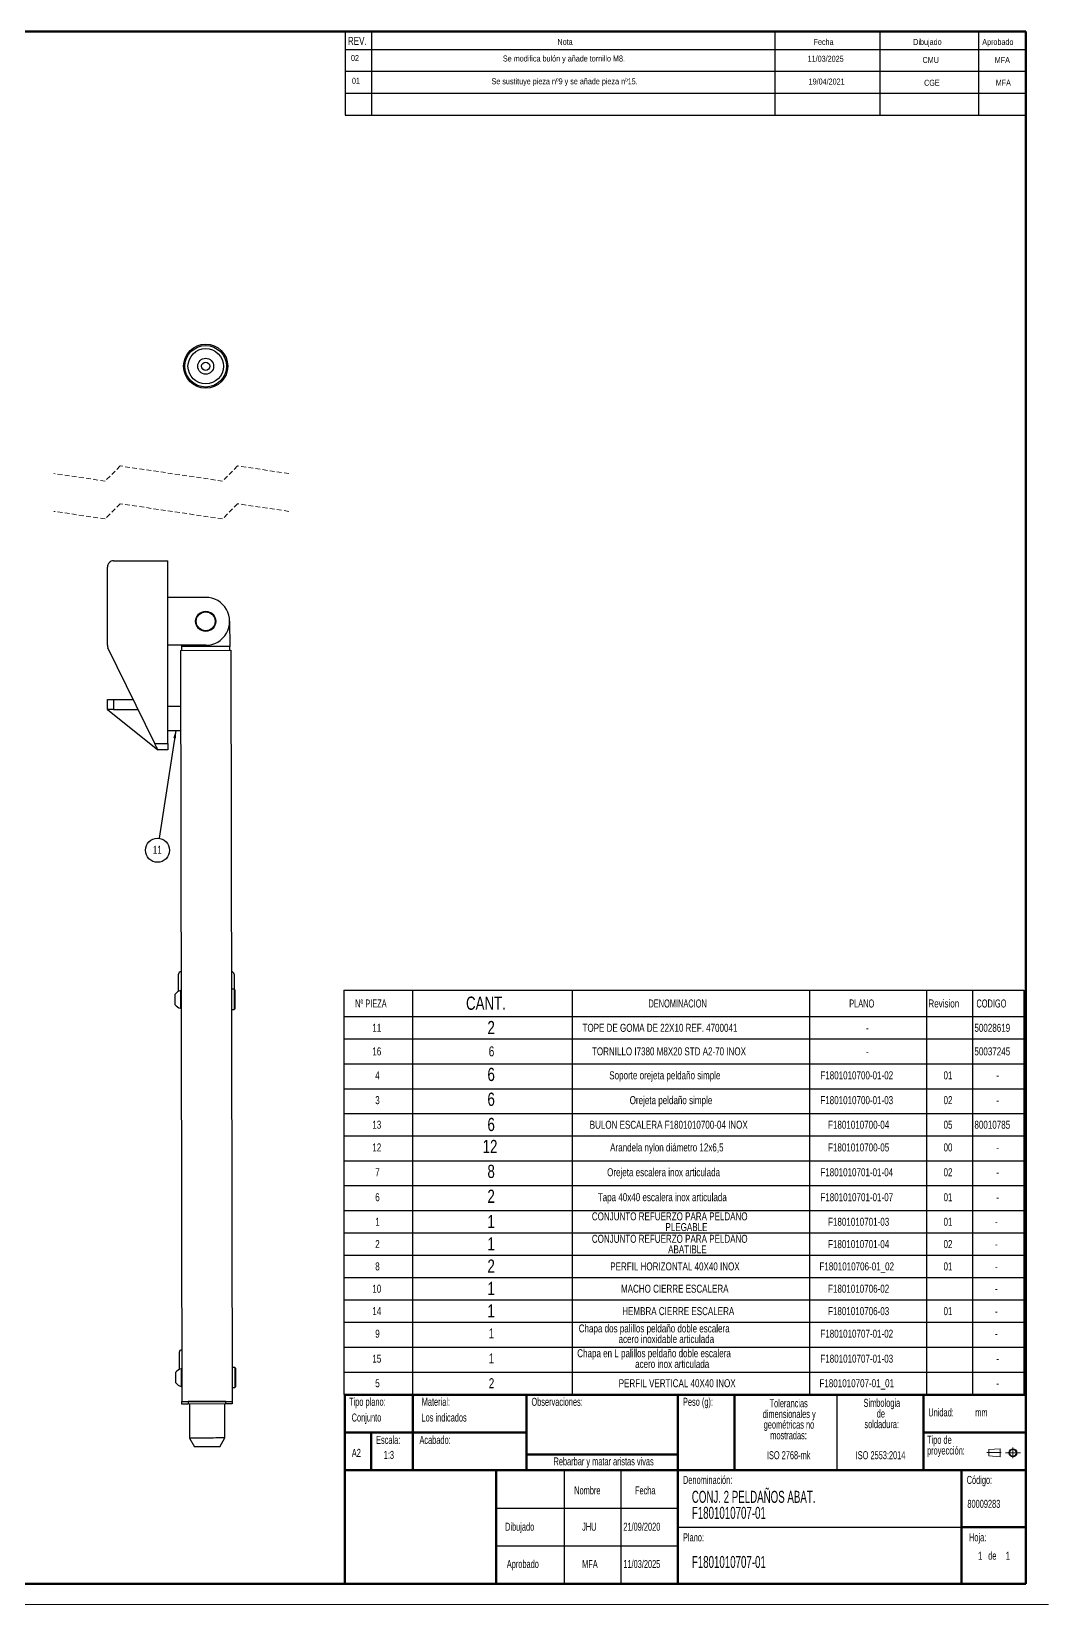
# Model space of a CAD drawing. Header units: millimetres. Extents: x 0 to 1782, y 0 to 1260.
# Drawn here: x 975 to 1782, y 0 to 1248 of the extents above; entities that cross this region are included whole.
import ezdxf

# ---------------------------------------------------------------- set-up
doc = ezdxf.new("R2010")
doc.units = ezdxf.units.MM
doc.header["$LTSCALE"] = 3
doc.linetypes.add('CENTERX2', pattern=[20.32, 12.7, -2.54, 2.54, -2.54])
doc.linetypes.add('HIDDEN', pattern=[1.905, 1.27, -0.635])
doc.layers.add('FORMATO', color=7, linetype='Continuous')
doc.layers.add('SLD-0', color=179, linetype='Continuous')
doc.styles.add('SLDTEXTSTYLE0', font='TXT', dxfattribs={"width": 0.75})
doc.styles.add('SLDTEXTSTYLE1', font='TXT', dxfattribs={"width": 0.605})
doc.dimstyles.new('SLDDIMSTYLE0', dxfattribs={"dimtxt": 0.18, "dimasz": 6.35, "dimexe": 0, "dimexo": 0.0625, "dimgap": 0, "dimtad": 0, "dimtih": 1, "dimtoh": 1, "dimdec": 0, "dimrnd": 1e-09, "dimzin": 0, "dimdsep": 46, "dimtxsty": 'Standard', "dimsah": 1, "dimcen": 0.09, "dimadec": 0, "dimazin": 0, "dimtfac": 6.35, "dimtdec": 0, "dimtofl": 0, "dimtmove": 0, "dimatfit": 3, "dimfxl": 1, "dimfrac": 2, "dimtolj": 1, "dimtzin": 0, "dimarcsym": 0})

# ---------------------------------------------------------------- blocks, each defined once
blk = doc.blocks.new('Bloque3')
at = {"color": 7, "linetype": 'CENTERX2', "lineweight": 18}
for p, q in [((1193.8, 390.2), (1184.4, 390.2)), ((1196.6, 390.1), (1206.5, 390.1)), ((1201.6, 386.5), (1201.6, 393.6))]:
    blk.add_line(p, q, dxfattribs=at)
at = {"color": 7, "linetype": 'Continuous', "lineweight": 18}
for p, q in [((1193.1, 392.8), (1185.7, 392.3)), ((1185.7, 392.3), (1185.7, 388)), ((1193.1, 387.5), (1185.7, 388)), ((1193.1, 392.8), (1193.1, 387.5))]:
    blk.add_line(p, q, dxfattribs=at)
for radius in [2.67, 2.14]:
    blk.add_circle((1201.6, 390.1), radius, dxfattribs=at)
blk = doc.blocks.new('SW_NOTE_0_1')
at = {"layer": 'SLD-0', "color": 0, "char_height": 9.525, "attachment_point": 1, "style": 'SLDTEXTSTYLE1'}
for s, insert in [('CONJ. 2 PELDAÑOS ABAT.', (0, 12.3)), ('F1801010707-01', (0, -0.4))]:
    blk.add_mtext(s, dxfattribs=dict(at, insert=insert))
blk = doc.blocks.new('SW_NOTE_0_2')
at = {"layer": 'SLD-0', "color": 0, "char_height": 6.35, "attachment_point": 2, "style": 'SLDTEXTSTYLE1'}
for s, insert in [('Simbologia', (21.3, 8.2)), ('de', (20.5, -0.3)), ('soldadura:', (21.2, -8.7))]:
    blk.add_mtext(s, dxfattribs=dict(at, insert=insert))
blk = doc.blocks.new('SW_NOTE_0_3')
at = {"layer": 'SLD-0', "color": 0, "char_height": 6.35, "attachment_point": 1, "style": 'SLDTEXTSTYLE1'}
for s, insert in [('Tipo de', (0, 8.2)), ('proyección:', (0, -0.3))]:
    blk.add_mtext(s, dxfattribs=dict(at, insert=insert))
blk = doc.blocks.new('SW_NOTE_0_4')
at = {"layer": 'SLD-0', "color": 0, "char_height": 6.35, "attachment_point": 2, "style": 'SLDTEXTSTYLE1'}
for s, insert in [('dimensionales y', (22.6, -0.3)), ('Tolerancias', (22.2, 8.2)), ('geométricas no', (22.4, -8.7)), ('mostradas:', (22.1, -17.2))]:
    blk.add_mtext(s, dxfattribs=dict(at, insert=insert))
blk = doc.blocks.new('SW_TABLEANNOTATION_0')
at = {"layer": 'FORMATO', "color": 0}
for p, q in [((0, 0), (0, -20.9)), ((0, 0), (54.3, 0)), ((54.3, 0), (54.3, -20.9)), ((54.3, 0), (181.1, 0)), ((181.1, 0), (181.1, -20.9)), ((181.1, 0), (369.2, 0)), ((369.2, 0), (369.2, -20.9)), ((369.2, 0), (461.9, 0)), ((461.9, 0), (461.9, -20.9)), ((461.9, 0), (498.4, 0)), ((498.4, 0), (498.4, -20.9)), ((498.4, 0), (539.1, 0)), ((539.1, 0), (539.1, -20.9)), ((0, -20.9), (54.3, -20.9)), ((0, -20.9), (0, -38.6)), ((54.3, -20.9), (181.1, -20.9)), ((54.3, -20.9), (54.3, -38.6)), ((181.1, -20.9), (369.2, -20.9)), ((181.1, -20.9), (181.1, -38.6)), ((369.2, -20.9), (461.9, -20.9)), ((369.2, -20.9), (369.2, -38.6)), ((461.9, -20.9), (498.4, -20.9)), ((461.9, -20.9), (461.9, -38.6)), ((498.4, -20.9), (539.1, -20.9)), ((498.4, -20.9), (498.4, -38.6)), ((539.1, -20.9), (539.1, -38.6)), ((0, -38.6), (0, -58.3)), ((0, -38.6), (54.3, -38.6)), ((54.3, -38.6), (54.3, -58.3)), ((54.3, -38.6), (181.1, -38.6)), ((181.1, -38.6), (181.1, -58.3)), ((181.1, -38.6), (369.2, -38.6)), ((369.2, -38.6), (369.2, -58.3)), ((369.2, -38.6), (461.9, -38.6)), ((461.9, -38.6), (461.9, -58.3)), ((461.9, -38.6), (498.4, -38.6)), ((498.4, -38.6), (498.4, -58.3)), ((498.4, -38.6), (539.1, -38.6)), ((539.1, -38.6), (539.1, -58.3)), ((0, -58.3), (0, -78.1)), ((0, -58.3), (54.3, -58.3)), ((54.3, -58.3), (54.3, -78.1)), ((54.3, -58.3), (181.1, -58.3)), ((181.1, -58.3), (181.1, -78.1)), ((181.1, -58.3), (369.2, -58.3)), ((369.2, -58.3), (369.2, -78.1)), ((369.2, -58.3), (461.9, -58.3)), ((461.9, -58.3), (461.9, -78.1)), ((461.9, -58.3), (498.4, -58.3)), ((498.4, -58.3), (498.4, -78.1)), ((498.4, -58.3), (539.1, -58.3)), ((539.1, -58.3), (539.1, -78.1)), ((0, -78.1), (0, -97.8)), ((0, -78.1), (54.3, -78.1)), ((54.3, -78.1), (54.3, -97.8)), ((54.3, -78.1), (181.1, -78.1)), ((181.1, -78.1), (181.1, -97.8)), ((181.1, -78.1), (369.2, -78.1)), ((369.2, -78.1), (369.2, -97.8)), ((369.2, -78.1), (461.9, -78.1)), ((461.9, -78.1), (461.9, -97.8)), ((461.9, -78.1), (498.4, -78.1)), ((498.4, -78.1), (498.4, -97.8)), ((498.4, -78.1), (539.1, -78.1)), ((539.1, -78.1), (539.1, -97.8)), ((0, -97.8), (0, -115.5)), ((0, -97.8), (54.3, -97.8)), ((54.3, -97.8), (54.3, -115.5)), ((54.3, -97.8), (181.1, -97.8)), ((181.1, -97.8), (181.1, -115.5)), ((181.1, -97.8), (369.2, -97.8)), ((369.2, -97.8), (369.2, -115.5)), ((369.2, -97.8), (461.9, -97.8)), ((461.9, -97.8), (461.9, -115.5)), ((461.9, -97.8), (498.4, -97.8)), ((498.4, -97.8), (498.4, -115.5)), ((498.4, -97.8), (539.1, -97.8)), ((539.1, -97.8), (539.1, -115.5)), ((0, -115.5), (0, -135.3)), ((0, -115.5), (54.3, -115.5)), ((54.3, -115.5), (54.3, -135.3)), ((54.3, -115.5), (181.1, -115.5)), ((181.1, -115.5), (181.1, -135.3)), ((181.1, -115.5), (369.2, -115.5)), ((369.2, -115.5), (369.2, -135.3)), ((369.2, -115.5), (461.9, -115.5)), ((461.9, -115.5), (461.9, -135.3)), ((461.9, -115.5), (498.4, -115.5)), ((498.4, -115.5), (498.4, -135.3)), ((498.4, -115.5), (539.1, -115.5)), ((539.1, -115.5), (539.1, -135.3)), ((0, -135.3), (0, -155)), ((0, -135.3), (54.3, -135.3)), ((54.3, -135.3), (54.3, -155)), ((54.3, -135.3), (181.1, -135.3)), ((181.1, -135.3), (181.1, -155)), ((181.1, -135.3), (369.2, -135.3)), ((369.2, -135.3), (369.2, -155)), ((369.2, -135.3), (461.9, -135.3)), ((461.9, -135.3), (461.9, -155)), ((461.9, -135.3), (498.4, -135.3)), ((498.4, -135.3), (498.4, -155)), ((498.4, -135.3), (539.1, -135.3)), ((539.1, -135.3), (539.1, -155)), ((0, -155), (0, -174.8)), ((0, -155), (54.3, -155)), ((54.3, -155), (54.3, -174.8)), ((54.3, -155), (181.1, -155)), ((181.1, -155), (181.1, -174.8)), ((181.1, -155), (369.2, -155)), ((369.2, -155), (369.2, -174.8)), ((369.2, -155), (461.9, -155)), ((461.9, -155), (461.9, -174.8)), ((461.9, -155), (498.4, -155)), ((498.4, -155), (498.4, -174.8)), ((498.4, -155), (539.1, -155)), ((539.1, -155), (539.1, -174.8)), ((0, -174.8), (0, -192.5)), ((0, -174.8), (54.3, -174.8)), ((54.3, -174.8), (54.3, -192.5)), ((54.3, -174.8), (181.1, -174.8)), ((181.1, -174.8), (181.1, -192.5)), ((181.1, -174.8), (369.2, -174.8)), ((369.2, -174.8), (369.2, -192.5)), ((369.2, -174.8), (461.9, -174.8)), ((461.9, -174.8), (461.9, -192.5)), ((461.9, -174.8), (498.4, -174.8)), ((498.4, -174.8), (498.4, -192.5)), ((498.4, -174.8), (539.1, -174.8)), ((539.1, -174.8), (539.1, -192.5)), ((0, -192.5), (0, -210.2)), ((0, -192.5), (54.3, -192.5)), ((54.3, -192.5), (54.3, -210.2)), ((54.3, -192.5), (181.1, -192.5)), ((181.1, -192.5), (181.1, -210.2)), ((181.1, -192.5), (369.2, -192.5)), ((369.2, -192.5), (369.2, -210.2)), ((369.2, -192.5), (461.9, -192.5)), ((461.9, -192.5), (461.9, -210.2)), ((461.9, -192.5), (498.4, -192.5)), ((498.4, -192.5), (498.4, -210.2)), ((498.4, -192.5), (539.1, -192.5)), ((539.1, -192.5), (539.1, -210.2)), ((0, -210.2), (0, -227.9)), ((0, -210.2), (54.3, -210.2)), ((54.3, -210.2), (54.3, -227.9)), ((54.3, -210.2), (181.1, -210.2)), ((181.1, -210.2), (181.1, -227.9)), ((181.1, -210.2), (369.2, -210.2)), ((369.2, -210.2), (369.2, -227.9)), ((369.2, -210.2), (461.9, -210.2)), ((461.9, -210.2), (461.9, -227.9)), ((461.9, -210.2), (498.4, -210.2)), ((498.4, -210.2), (498.4, -227.9)), ((498.4, -210.2), (539.1, -210.2)), ((539.1, -210.2), (539.1, -227.9)), ((0, -227.9), (0, -245.7)), ((0, -227.9), (54.3, -227.9)), ((54.3, -227.9), (54.3, -245.7)), ((54.3, -227.9), (181.1, -227.9)), ((181.1, -227.9), (181.1, -245.7)), ((181.1, -227.9), (369.2, -227.9)), ((369.2, -227.9), (369.2, -245.7)), ((369.2, -227.9), (461.9, -227.9)), ((461.9, -227.9), (461.9, -245.7)), ((461.9, -227.9), (498.4, -227.9)), ((498.4, -227.9), (498.4, -245.7)), ((498.4, -227.9), (539.1, -227.9)), ((539.1, -227.9), (539.1, -245.7)), ((0, -245.7), (0, -263.4)), ((0, -245.7), (54.3, -245.7)), ((54.3, -245.7), (54.3, -263.4)), ((54.3, -245.7), (181.1, -245.7)), ((181.1, -245.7), (181.1, -263.4)), ((181.1, -245.7), (369.2, -245.7)), ((369.2, -245.7), (369.2, -263.4)), ((369.2, -245.7), (461.9, -245.7)), ((461.9, -245.7), (461.9, -263.4)), ((461.9, -245.7), (498.4, -245.7)), ((498.4, -245.7), (498.4, -263.4)), ((498.4, -245.7), (539.1, -245.7)), ((539.1, -245.7), (539.1, -263.4)), ((0, -263.4), (0, -283.1)), ((0, -263.4), (54.3, -263.4)), ((54.3, -263.4), (54.3, -283.1)), ((54.3, -263.4), (181.1, -263.4)), ((181.1, -263.4), (181.1, -283.1)), ((181.1, -263.4), (369.2, -263.4)), ((369.2, -263.4), (369.2, -283.1)), ((369.2, -263.4), (461.9, -263.4)), ((461.9, -263.4), (461.9, -283.1)), ((461.9, -263.4), (498.4, -263.4)), ((498.4, -263.4), (498.4, -283.1)), ((498.4, -263.4), (539.1, -263.4)), ((539.1, -263.4), (539.1, -283.1)), ((0, -283.1), (0, -302.9)), ((0, -283.1), (54.3, -283.1)), ((54.3, -283.1), (54.3, -302.9)), ((54.3, -283.1), (181.1, -283.1)), ((181.1, -283.1), (181.1, -302.9)), ((181.1, -283.1), (369.2, -283.1)), ((369.2, -283.1), (369.2, -302.9)), ((369.2, -283.1), (461.9, -283.1)), ((461.9, -283.1), (461.9, -302.9)), ((461.9, -283.1), (498.4, -283.1)), ((498.4, -283.1), (498.4, -302.9)), ((498.4, -283.1), (539.1, -283.1)), ((539.1, -283.1), (539.1, -302.9)), ((0, -302.9), (0, -320.6)), ((0, -302.9), (54.3, -302.9)), ((54.3, -302.9), (54.3, -320.6)), ((54.3, -302.9), (181.1, -302.9)), ((181.1, -302.9), (181.1, -320.6)), ((181.1, -302.9), (369.2, -302.9)), ((369.2, -302.9), (369.2, -320.6)), ((369.2, -302.9), (461.9, -302.9)), ((461.9, -302.9), (461.9, -320.6)), ((461.9, -302.9), (498.4, -302.9)), ((498.4, -302.9), (498.4, -320.6)), ((498.4, -302.9), (539.1, -302.9)), ((539.1, -302.9), (539.1, -320.6)), ((0, -320.6), (54.3, -320.6)), ((54.3, -320.6), (181.1, -320.6)), ((181.1, -320.6), (369.2, -320.6)), ((369.2, -320.6), (461.9, -320.6)), ((461.9, -320.6), (498.4, -320.6)), ((498.4, -320.6), (539.1, -320.6))]:
    blk.add_line(p, q, dxfattribs=at)
at = {"layer": 'FORMATO', "color": 0, "attachment_point": 1}
for s, insert, char_height, style in [('Nº PIEZA', (8.9, -7.3), 6.35, 'SLDTEXTSTYLE1'), ('CANT.', (96.8, -5), 10.5, 'SLDTEXTSTYLE0'), ('DENOMINACION', (241.5, -7.3), 6.35, 'SLDTEXTSTYLE1'), ('PLANO', (400.7, -7.3), 6.35, 'SLDTEXTSTYLE1'), ('Revision', (463.5, -7.3), 6.35, 'SLDTEXTSTYLE0'), ('CODIGO', (501.6, -7.3), 6.35, 'SLDTEXTSTYLE1'), ('2', (113.8, -24.3), 10.5, 'SLDTEXTSTYLE0'), ('11', (22.5, -26.6), 6.35, 'SLDTEXTSTYLE0'), ('TOPE DE GOMA DE 22X10 REF. 4700041', (189.2, -26.6), 6.35, 'SLDTEXTSTYLE0'), ('-', (414.1, -26.6), 6.35, 'SLDTEXTSTYLE0'), ('50028619', (500, -26.6), 6.35, 'SLDTEXTSTYLE0'), ('16', (22.5, -45.3), 6.35, 'SLDTEXTSTYLE0'), ('6', (114.8, -44.5), 7.94, 'SLDTEXTSTYLE0'), ('TORNILLO I7380 M8X20 STD A2-70 INOX', (196.7, -45.3), 6.35, 'SLDTEXTSTYLE0'), ('-', (414.1, -45.3), 6.35, 'SLDTEXTSTYLE0'), ('50037245', (500, -45.3), 6.35, 'SLDTEXTSTYLE0'), ('6', (113.8, -61.5), 10.5, 'SLDTEXTSTYLE0'), ('4', (24.8, -64.3), 6.35, 'SLDTEXTSTYLE0'), ('Soporte orejeta peldaño simple', (210.4, -64.3), 6.35, 'SLDTEXTSTYLE0'), ('F1801010700-01-02', (377.8, -64.3), 6.35, 'SLDTEXTSTYLE0'), ('01', (475.5, -64.3), 6.35, 'SLDTEXTSTYLE0'), ('-', (517.4, -64.3), 6.35, 'SLDTEXTSTYLE0'), ('3', (24.8, -84), 6.35, 'SLDTEXTSTYLE0'), ('6', (113.8, -81.2), 10.5, 'SLDTEXTSTYLE0'), ('Orejeta peldaño simple', (226.6, -84), 6.35, 'SLDTEXTSTYLE0'), ('F1801010700-01-03', (377.8, -84), 6.35, 'SLDTEXTSTYLE0'), ('02', (475.5, -84), 6.35, 'SLDTEXTSTYLE0'), ('-', (517.4, -84), 6.35, 'SLDTEXTSTYLE0'), ('13', (22.5, -103.5), 6.35, 'SLDTEXTSTYLE0'), ('6', (113.8, -101.2), 10.5, 'SLDTEXTSTYLE0'), ('BULON ESCALERA F1801010700-04 INOX', (194.9, -103.5), 6.35, 'SLDTEXTSTYLE0'), ('F1801010700-04', (383.9, -103.5), 6.35, 'SLDTEXTSTYLE0'), ('05', (475.5, -103.5), 6.35, 'SLDTEXTSTYLE0'), ('80010785', (500, -103.5), 6.35, 'SLDTEXTSTYLE0'), ('12', (22.5, -121.5), 6.35, 'SLDTEXTSTYLE0'), ('12', (110, -118.7), 10.5, 'SLDTEXTSTYLE0'), ('Arandela nylon diámetro 12x6,5', (211.1, -121.5), 6.35, 'SLDTEXTSTYLE0'), ('F1801010700-05', (383.9, -121.5), 6.35, 'SLDTEXTSTYLE0'), ('00', (475.5, -121.5), 6.35, 'SLDTEXTSTYLE0'), ('-', (517.4, -121.5), 6.35, 'SLDTEXTSTYLE0'), ('7', (24.8, -141.2), 6.35, 'SLDTEXTSTYLE0'), ('8', (113.8, -138.4), 10.5, 'SLDTEXTSTYLE0'), ('Orejeta escalera inox articulada', (208.7, -141.2), 6.35, 'SLDTEXTSTYLE0'), ('F1801010701-01-04', (377.8, -141.2), 6.35, 'SLDTEXTSTYLE0'), ('02', (475.5, -141.2), 6.35, 'SLDTEXTSTYLE0'), ('-', (517.4, -141.2), 6.35, 'SLDTEXTSTYLE0'), ('6', (24.8, -161), 6.35, 'SLDTEXTSTYLE0'), ('2', (113.8, -158.2), 10.5, 'SLDTEXTSTYLE0'), ('Tapa 40x40 escalera inox articulada', (201.3, -161), 6.35, 'SLDTEXTSTYLE0'), ('F1801010701-01-07', (377.8, -161), 6.35, 'SLDTEXTSTYLE0'), ('01', (475.5, -161), 6.35, 'SLDTEXTSTYLE0'), ('CONJUNTO REFUERZO PARA PELDAÑO', (196.6, -176.2), 6.35, 'SLDTEXTSTYLE0'), ('-', (517.4, -161), 6.35, 'SLDTEXTSTYLE0'), ('1', (24.8, -180.5), 6.35, 'SLDTEXTSTYLE0'), ('1', (113.8, -178.2), 10.5, 'SLDTEXTSTYLE0'), ('PLEGABLE', (255, -184.7), 6.35, 'SLDTEXTSTYLE0'), ('F1801010701-03', (383.9, -180.5), 6.35, 'SLDTEXTSTYLE0'), ('01', (475.5, -180.5), 6.35, 'SLDTEXTSTYLE0'), ('-', (516.2, -180.5), 6.35, 'SLDTEXTSTYLE0'), ('2', (24.8, -198.2), 6.35, 'SLDTEXTSTYLE0'), ('1', (113.8, -195.9), 10.5, 'SLDTEXTSTYLE0'), ('CONJUNTO REFUERZO PARA PELDAÑO', (196.6, -194), 6.35, 'SLDTEXTSTYLE0'), ('F1801010701-04', (383.9, -198.2), 6.35, 'SLDTEXTSTYLE0'), ('02', (475.5, -198.2), 6.35, 'SLDTEXTSTYLE0'), ('ABATIBLE', (257.1, -202.4), 6.35, 'SLDTEXTSTYLE0'), ('-', (516.2, -198.2), 6.35, 'SLDTEXTSTYLE0'), ('8', (24.8, -215.9), 6.35, 'SLDTEXTSTYLE0'), ('2', (113.8, -213.6), 10.5, 'SLDTEXTSTYLE0'), ('PERFIL HORIZONTAL 40X40 INOX', (211.2, -215.9), 6.35, 'SLDTEXTSTYLE0'), ('F1801010706-01_02', (377.1, -215.9), 6.35, 'SLDTEXTSTYLE0'), ('01', (475.5, -215.9), 6.35, 'SLDTEXTSTYLE0'), ('-', (516.2, -215.9), 6.35, 'SLDTEXTSTYLE0'), ('10', (22.5, -233.6), 6.35, 'SLDTEXTSTYLE0'), ('1', (113.8, -231.3), 10.5, 'SLDTEXTSTYLE0'), ('MACHO CIERRE ESCALERA', (219.7, -233.6), 6.35, 'SLDTEXTSTYLE0'), ('F1801010706-02', (383.9, -233.6), 6.35, 'SLDTEXTSTYLE0'), ('1', (113.8, -249.1), 10.5, 'SLDTEXTSTYLE0'), ('-', (516.2, -233.6), 6.35, 'SLDTEXTSTYLE0'), ('14', (22.5, -251.4), 6.35, 'SLDTEXTSTYLE0'), ('HEMBRA CIERRE ESCALERA', (220.7, -251.4), 6.35, 'SLDTEXTSTYLE0'), ('F1801010706-03', (383.9, -251.4), 6.35, 'SLDTEXTSTYLE0'), ('01', (475.5, -251.4), 6.35, 'SLDTEXTSTYLE0'), ('-', (516.2, -251.4), 6.35, 'SLDTEXTSTYLE0'), ('9', (24.8, -269.3), 6.35, 'SLDTEXTSTYLE0'), ('1', (114.8, -268.3), 7.94, 'SLDTEXTSTYLE0'), ('Chapa dos palillos peldaño doble escalera', (186.2, -265.1), 6.35, 'SLDTEXTSTYLE0'), ('acero inoxidable articulada', (217.8, -273.5), 6.35, 'SLDTEXTSTYLE0'), ('F1801010707-01-02', (377.8, -269.3), 6.35, 'SLDTEXTSTYLE0'), ('-', (516.2, -269.3), 6.35, 'SLDTEXTSTYLE0'), ('Chapa en L palillos peldaño doble escalera', (185, -284.8), 6.35, 'SLDTEXTSTYLE0'), ('15', (22.5, -289.1), 6.35, 'SLDTEXTSTYLE0'), ('1', (114.8, -288.1), 7.94, 'SLDTEXTSTYLE0'), ('acero inox articulada', (230.9, -293.3), 6.35, 'SLDTEXTSTYLE0'), ('F1801010707-01-03', (377.8, -289.1), 6.35, 'SLDTEXTSTYLE0'), ('-', (517.4, -289.1), 6.35, 'SLDTEXTSTYLE0'), ('5', (24.8, -308.6), 6.35, 'SLDTEXTSTYLE0'), ('2', (114.8, -307.8), 7.94, 'SLDTEXTSTYLE0'), ('PERFIL VERTICAL 40X40 INOX', (217.9, -308.6), 6.35, 'SLDTEXTSTYLE0'), ('F1801010707-01_01', (377.1, -308.6), 6.35, 'SLDTEXTSTYLE0'), ('-', (517.4, -308.6), 6.35, 'SLDTEXTSTYLE0')]:
    blk.add_mtext(s, dxfattribs=dict(at, insert=insert, char_height=char_height, style=style))
blk = doc.blocks.new('SW_NOTE_0_5')
at = {"layer": 'FORMATO', "color": 0}
blk.add_circle((-1.4, -9.5), 9.56, dxfattribs=at)
at = {"layer": 'FORMATO', "color": 0, "insert": (-1.6, -6), "char_height": 6.35, "attachment_point": 2, "style": 'SLDTEXTSTYLE0'}
blk.add_mtext('11', dxfattribs=at)

msp = doc.modelspace()

# ---------------------------------------------------------------- linework, layer by layer
at = {"color": 7, "linetype": 'HIDDEN', "lineweight": 18}
for p, q in [((1045.82, 903.39), (1033.82, 891.39)), ((1126.93, 891.39), (1045.82, 903.39)), ((1138.93, 903.39), (1126.93, 891.39)), ((1179.48, 897.39), (1138.93, 903.39)), ((1033.82, 891.39), (993.27, 897.39)), ((1033.82, 861.39), (993.27, 867.39)), ((1045.82, 873.39), (1033.82, 861.39)), ((1126.93, 861.39), (1045.82, 873.39)), ((1138.93, 873.39), (1126.93, 861.39)), ((1179.48, 867.39), (1138.93, 873.39))]:
    msp.add_line(p, q, dxfattribs=at)
at = {"color": 7, "linetype": 'Continuous', "lineweight": 25}
for p, q in [((1040.59, 828.12), (1083.59, 828.12)), ((1083.59, 683.12), (1083.59, 828.12)), ((1035.59, 761.28), (1035.59, 823.12)), ((1113.59, 799.12), (1083.59, 799.12)), ((1132.59, 780.16), (1132.63, 760.16)), ((1073.15, 683.12), (1036.1, 759.09)), ((1113.59, 761.12), (1083.59, 761.12)), ((1093.63, 757.09), (1133.63, 757.16)), ((1093.63, 757.09), (1094.67, 161.09)), ((1094.63, 760.09), (1094.63, 761.12)), ((1132.63, 760.16), (1094.63, 760.09)), ((1094.63, 757.09), (1094.63, 760.09)), ((1132.63, 757.16), (1132.63, 760.16)), ((1133.63, 757.16), (1134.67, 161.16)), ((1035.59, 710.12), (1035.59, 718.12)), ((1035.59, 718.12), (1040.59, 718.12)), ((1040.59, 718.12), (1040.59, 710.12)), ((1040.59, 718.12), (1056.08, 718.12)), ((1093.71, 712.62), (1083.59, 712.62)), ((1040.59, 710.12), (1035.59, 710.12)), ((1035.59, 710.12), (1075.59, 678.12)), ((1040.59, 710.12), (1059.98, 710.12)), ((1083.59, 693.62), (1093.74, 693.62)), ((1073.15, 683.12), (1083.59, 683.12)), ((1083.59, 678.12), (1075.59, 678.12)), ((1083.59, 683.12), (1083.59, 678.12)), ((1092.1, 486.59), (1092.08, 500.09)), ((1136.08, 500.16), (1136.1, 488.16)), ((1136.1, 488.16), (1134.1, 488.16)), ((1136.6, 487.66), (1136.1, 488.16)), ((1094.11, 485.09), (1093.61, 484.59)), ((1093.62, 475.59), (1094.12, 475.09)), ((1134.13, 472.16), (1136.13, 472.16)), ((1136.13, 472.16), (1136.63, 472.66)), ((1092.6, 200.09), (1092.63, 186.59)), ((1136.63, 188.16), (1134.63, 188.16)), ((1137.13, 187.66), (1136.63, 188.16)), ((1094.63, 185.09), (1094.13, 184.59)), ((1094.15, 175.59), (1094.65, 175.09)), ((1134.65, 172.16), (1136.65, 172.16)), ((1136.65, 172.16), (1137.15, 172.66)), ((1094.67, 161.09), (1134.67, 161.16)), ((1094.68, 159.09), (1094.67, 161.09)), ((1129.67, 161.15), (1099.67, 161.1)), ((1099.67, 161.1), (1099.68, 159.1)), ((1129.68, 159.15), (1099.68, 159.1)), ((1100.68, 159.1), (1100.72, 132.1)), ((1128.72, 132.15), (1128.68, 159.15)), ((1129.68, 159.15), (1129.67, 161.15)), ((1134.67, 161.16), (1134.68, 159.16)), ((1100.72, 132.1), (1104.74, 125.11)), ((1124.74, 125.14), (1128.72, 132.15))]:
    msp.add_line(p, q, dxfattribs=at)
at = {"color": 8, "linetype": 'Continuous', "lineweight": 25}
for p, q in [((1093.61, 485.09), (1094.11, 485.09)), ((1094.13, 185.09), (1094.63, 185.09))]:
    msp.add_line(p, q, dxfattribs=at)
at = {"color": 7, "linetype": 'Continuous', "lineweight": 18}
msp.add_line((0, 0), (1782, 0), dxfattribs=at)
at = {"color": 7, "linetype": 'Continuous', "lineweight": 25, "flags": 128}
for points in [[(1075.59, 678.12), (1075.55, 678.2), (1075.44, 678.43), (1075.27, 678.79), (1075.02, 679.29), (1074.72, 679.91), (1074.37, 680.62), (1073.99, 681.41), (1073.58, 682.26), (1073.15, 683.12)], [(1093.6, 487.09), (1093.6, 486.99), (1093.6, 486.55), (1093.61, 485.8), (1093.61, 484.75), (1093.61, 483.47), (1093.61, 482.02), (1093.61, 480.48), (1093.62, 478.91), (1093.62, 477.41), (1093.62, 476.04), (1093.62, 474.87), (1093.63, 473.96), (1093.63, 473.36), (1093.63, 473.1), (1093.63, 473.09)], [(1136.1, 488.16), (1136.1, 488.16), (1136.1, 487.97), (1136.1, 487.41), (1136.1, 486.51), (1136.11, 485.32), (1136.11, 483.88), (1136.11, 482.27), (1136.11, 480.56), (1136.12, 478.83), (1136.12, 477.17), (1136.12, 475.65), (1136.13, 474.33), (1136.13, 473.29), (1136.13, 472.57), (1136.13, 472.21), (1136.13, 472.16)], [(1136.6, 487.66), (1136.6, 487.66), (1136.6, 487.48), (1136.6, 486.96), (1136.61, 486.11), (1136.61, 484.99), (1136.61, 483.65), (1136.61, 482.14), (1136.61, 480.54), (1136.62, 478.92), (1136.62, 477.36), (1136.62, 475.93), (1136.63, 474.7), (1136.63, 473.72), (1136.63, 473.05), (1136.63, 472.7), (1136.63, 472.66)], [(1089.21, 484.08), (1089.21, 483.96), (1089.21, 483.51), (1089.21, 482.74), (1089.21, 481.75), (1089.21, 480.6), (1089.22, 479.41), (1089.22, 478.28), (1089.22, 477.3), (1089.22, 476.58), (1089.22, 476.16), (1089.22, 476.08)], [(1136.63, 188.16), (1136.63, 188.16), (1136.63, 187.97), (1136.63, 187.41), (1136.63, 186.51), (1136.63, 185.32), (1136.63, 183.88), (1136.64, 182.27), (1136.64, 180.56), (1136.64, 178.84), (1136.64, 177.17), (1136.65, 175.65), (1136.65, 174.33), (1136.65, 173.29), (1136.65, 172.57), (1136.65, 172.21), (1136.65, 172.16)], [(1137.13, 187.66), (1137.13, 187.66), (1137.13, 187.48), (1137.13, 186.96), (1137.13, 186.12), (1137.13, 185), (1137.13, 183.65), (1137.14, 182.14), (1137.14, 180.54), (1137.14, 178.92), (1137.14, 177.36), (1137.15, 175.93), (1137.15, 174.7), (1137.15, 173.72), (1137.15, 173.05), (1137.15, 172.7), (1137.15, 172.66)], [(1089.73, 184.08), (1089.73, 183.96), (1089.73, 183.51), (1089.73, 182.75), (1089.74, 181.75), (1089.74, 180.6), (1089.74, 179.41), (1089.74, 178.28), (1089.74, 177.31), (1089.75, 176.58), (1089.75, 176.17), (1089.75, 176.08)], [(1094.13, 187.09), (1094.13, 186.99), (1094.13, 186.56), (1094.13, 185.8), (1094.13, 184.75), (1094.13, 183.47), (1094.14, 182.02), (1094.14, 180.48), (1094.14, 178.91), (1094.14, 177.41), (1094.15, 176.04), (1094.15, 174.87), (1094.15, 173.96), (1094.15, 173.36), (1094.15, 173.1), (1094.15, 173.09)], [(1099.68, 159.1), (1098.7, 159.1), (1097.76, 159.1), (1096.9, 159.09), (1096.14, 159.09), (1095.52, 159.09), (1095.06, 159.09), (1094.77, 159.09), (1094.68, 159.09)], [(1134.68, 159.16), (1134.58, 159.16), (1134.3, 159.16), (1133.83, 159.16), (1133.21, 159.16), (1132.45, 159.16), (1131.59, 159.15), (1130.65, 159.15), (1129.68, 159.15)], [(1128.72, 132.15), (1128.68, 132.15), (1128.32, 132.15), (1127.6, 132.15), (1126.56, 132.15), (1125.2, 132.14), (1123.58, 132.14), (1121.72, 132.14), (1119.69, 132.13), (1117.52, 132.13), (1115.29, 132.13), (1113.04, 132.12), (1110.83, 132.12), (1108.72, 132.11), (1106.77, 132.11), (1105.02, 132.11), (1103.53, 132.11), (1102.33, 132.1), (1101.44, 132.1), (1100.9, 132.1), (1100.72, 132.1)], [(1124.74, 125.14), (1124.69, 125.14), (1124.33, 125.14), (1123.62, 125.14), (1122.6, 125.14), (1121.28, 125.14), (1119.74, 125.13), (1118.01, 125.13), (1116.16, 125.13), (1114.26, 125.12), (1112.38, 125.12), (1110.58, 125.12), (1108.93, 125.11), (1107.5, 125.11), (1106.32, 125.11), (1105.45, 125.11), (1104.92, 125.11), (1104.74, 125.11)]]:
    msp.add_lwpolyline(points, dxfattribs=at)
at = {"color": 7, "linetype": 'Continuous', "lineweight": 25}
for centre, radius in [((1113.59, 982.51), 17.5), ((1113.59, 982.51), 16.5), ((1113.59, 982.51), 14.05), ((1113.59, 982.51), 6.3), ((1113.59, 982.51), 3.25), ((1113.59, 780.12), 8), ((1113.59, 780.12), 7.5)]:
    msp.add_circle(centre, radius, dxfattribs=at)
for centre, radius, start, end in [((1040.59, 823.12), 5, 89.99999, 180.00001), ((1113.59, 780.12), 19, 269.99999, 90.00001), ((1040.59, 761.28), 5, 179.99964, 206.00358), ((1094.08, 500.09), 2, 90.09924, 180.10086), ((1134.08, 500.16), 2, 0.09983, 90.09985), ((1095.06, 480.24), 7, 102.02876, 146.74509), ((1095.06, 479.94), 7, 213.45578, 258.17072), ((1094.6, 200.09), 2, 90.09924, 180.09916), ((1095.59, 180.24), 7, 102.02995, 146.74337), ((1095.59, 179.94), 7, 213.45608, 258.16988)]:
    msp.add_arc(centre, radius, start, end, dxfattribs=at)
at = {"layer": 'FORMATO', "color": 7, "lineweight": 50}
for p, q in [((1763.91, 1248.14), (53.35, 1248.14)), ((1763.91, 16.5), (1763.91, 1248.14)), ((53.35, 16.5), (1763.91, 16.5))]:
    msp.add_line(p, q, dxfattribs=at)
at = {"layer": 'FORMATO'}
for p, q in [((1224.18, 1248.14), (1763.91, 1248.14)), ((1224.18, 1248.14), (1224.18, 1181.74)), ((1245.01, 1248.14), (1245.01, 1181.74)), ((1564.88, 1248.14), (1564.88, 1181.74)), ((1648.29, 1248.14), (1648.29, 1181.74)), ((1726.44, 1248.14), (1726.44, 1181.74)), ((1763.91, 1248.14), (1763.91, 1181.74)), ((1224.18, 1233.94), (1763.91, 1233.94)), ((1224.18, 1216.54), (1763.91, 1216.54)), ((1224.18, 1199.14), (1763.91, 1199.14)), ((1224.18, 1181.74), (1763.91, 1181.74))]:
    msp.add_line(p, q, dxfattribs=at)
at = {"layer": 'FORMATO', "lineweight": 50}
for q in [(1763.91, 166.5), (1223.91, 16.5)]:
    msp.add_line((1223.91, 166.5), q, dxfattribs=at)
at = {"layer": 'SLD-0', "lineweight": 50}
for p, q in [((1277.91, 166.5), (1277.91, 106.5)), ((1367.91, 166.5), (1367.91, 106.5)), ((1487.91, 166.5), (1487.91, 106.5)), ((1532.91, 166.5), (1532.91, 106.5)), ((1682.91, 166.5), (1682.91, 106.5)), ((1223.91, 136.5), (1277.91, 136.5)), ((1244.91, 136.5), (1244.91, 106.5)), ((1277.91, 136.5), (1367.91, 136.5)), ((1682.91, 136.5), (1763.91, 136.5)), ((1367.91, 118.97), (1487.91, 118.97)), ((1223.91, 106.5), (1763.91, 106.5)), ((1343.91, 106.5), (1343.91, 16.5)), ((1487.91, 106.5), (1487.91, 16.5)), ((1712.91, 106.5), (1712.91, 16.5)), ((1712.91, 61.5), (1763.91, 61.5))]:
    msp.add_line(p, q, dxfattribs=at)
at = {"layer": 'SLD-0'}
for p, q in [((1614.15, 166.5), (1614.15, 106.5)), ((1397.91, 106.5), (1397.91, 16.5)), ((1442.91, 106.5), (1442.91, 16.5)), ((1343.91, 76.5), (1487.91, 76.5)), ((1487.91, 61.5), (1712.91, 61.5)), ((1343.91, 46.5), (1487.91, 46.5))]:
    msp.add_line(p, q, dxfattribs=at)

# ---------------------------------------------------------------- block references
at = {"color": 7, "linetype": 'Continuous', "xscale": 1.2, "yscale": 1.2, "zscale": 1.2}
msp.add_blockref('Bloque3', (311.87, -347.72), dxfattribs=at)
at = {"layer": 'FORMATO', "color": 7}
msp.add_blockref('SW_NOTE_0_5', (1076.76, 607.99), dxfattribs=at)
at = {"layer": 'FORMATO'}
msp.add_blockref('SW_TABLEANNOTATION_0', (1223.24, 487.37), dxfattribs=at)
at = {"layer": 'SLD-0'}
for name, p in [('SW_NOTE_0_4', (1553.74, 154.67)), ('SW_NOTE_0_2', (1628.52, 155)), ('SW_NOTE_0_3', (1685.65, 125.67)), ('SW_NOTE_0_1', (1499.12, 77.92))]:
    msp.add_blockref(name, p, dxfattribs=at)

# ---------------------------------------------------------------- texts
at = {"layer": 'FORMATO', "style": 'SLDTEXTSTYLE0'}
for s, insert, char_height, attachment_point in [('REV.', (1226.41, 1243.8), 6.35, 1), ('Nota', (1392.58, 1242.22), 4.763, 1), ('Fecha', (1595.68, 1242.22), 4.763, 1), ('Dibujado', (1674.69, 1242.22), 4.763, 1), ('Aprobado', (1729.44, 1242.22), 4.763, 1), ('02', (1231.96, 1229.46), 4.763, 2), ('Se modifica bulón y añade tornillo M8.', (1397.7, 1229.07), 4.7625, 2), ('11/03/2025', (1605.25, 1228.88), 4.763, 2), ('CMU', (1688.59, 1227.9), 4.763, 2), ('MFA', (1745.38, 1227.9), 4.763, 2), ('01', (1232.73, 1211.37), 4.763, 2), ('Se sustituye pieza nº9 y se añade pieza nº15.', (1398.24, 1210.98), 4.7625, 2), ('19/04/2021', (1606.02, 1210.78), 4.763, 2), ('CGE', (1689.51, 1209.8), 4.763, 2), ('MFA', (1746.15, 1209.8), 4.763, 2)]:
    msp.add_mtext(s, dxfattribs=dict(at, insert=insert, char_height=char_height, attachment_point=attachment_point))
at = {"layer": 'SLD-0', "style": 'SLDTEXTSTYLE1'}
for s, insert, char_height, attachment_point in [('Tipo plano:', (1227.29, 164.04), 6.35, 1), ('Material:', (1284.89, 164.04), 6.35, 1), ('Observaciones:', (1371.92, 164.04), 6.35, 1), ('Peso (g):', (1492.11, 164.04), 6.35, 1), ('Conjunto', (1229.36, 151.56), 6.35, 1), ('Los indicados', (1284.75, 151.56), 6.35, 1), ('Unidad:', (1686.64, 155.61), 6.35, 1), ('mm', (1723.89, 155.61), 6.35, 1), ('Escala:', (1248.69, 133.8), 6.35, 1), ('Acabado:', (1283.12, 133.8), 6.35, 1), ('A2', (1229.48, 123.52), 6.35, 1), ('1:3', (1254.78, 121.9), 6.35, 1), ('Rebarbar y matar aristas vivas', (1429.17, 116.77), 6.35, 2), ('ISO 2768-mk', (1575.92, 121.68), 6.35, 2), ('ISO 2553:2014', (1648.78, 121.68), 6.35, 2), ('Denominación:', (1492.11, 102.04), 6.35, 1), ('Código:', (1717.1, 102.04), 6.35, 1), ('Nombre', (1405.82, 93.76), 6.35, 1), ('Fecha', (1454.03, 93.76), 6.35, 1), ('80009283', (1717.66, 83.08), 6.35, 1), ('Dibujado', (1351.02, 64.92), 6.35, 1), ('JHU', (1412.11, 64.92), 6.35, 1), ('21/09/2020', (1444.79, 64.92), 6.35, 1), ('Plano:', (1492.11, 56.51), 6.35, 1), ('Hoja:', (1718.95, 56.51), 6.35, 1), ('F1801010707-01', (1499.12, 38.54), 9.525, 1), ('1', (1726.14, 41.92), 6.35, 1), ('1', (1726.14, 41.92), 6.35, 1), ('de', (1734.14, 41.92), 6.35, 1), ('de', (1734.14, 41.92), 6.35, 1), ('1', (1748.1, 41.92), 6.35, 1), ('1', (1748.1, 41.92), 6.35, 1), ('Aprobado', (1352.38, 35.35), 6.35, 1), ('MFA', (1412.11, 35.35), 6.35, 1), ('11/03/2025', (1444.79, 35.35), 6.35, 1)]:
    msp.add_mtext(s, dxfattribs=dict(at, insert=insert, char_height=char_height, attachment_point=attachment_point))

# ---------------------------------------------------------------- leaders
at = {"layer": 'FORMATO', "color": 7}
msp.add_leader([(1089.9, 693.62), (1076.76, 607.99)], dimstyle='SLDDIMSTYLE0', dxfattribs=at)

doc.saveas('drawing.dxf')
